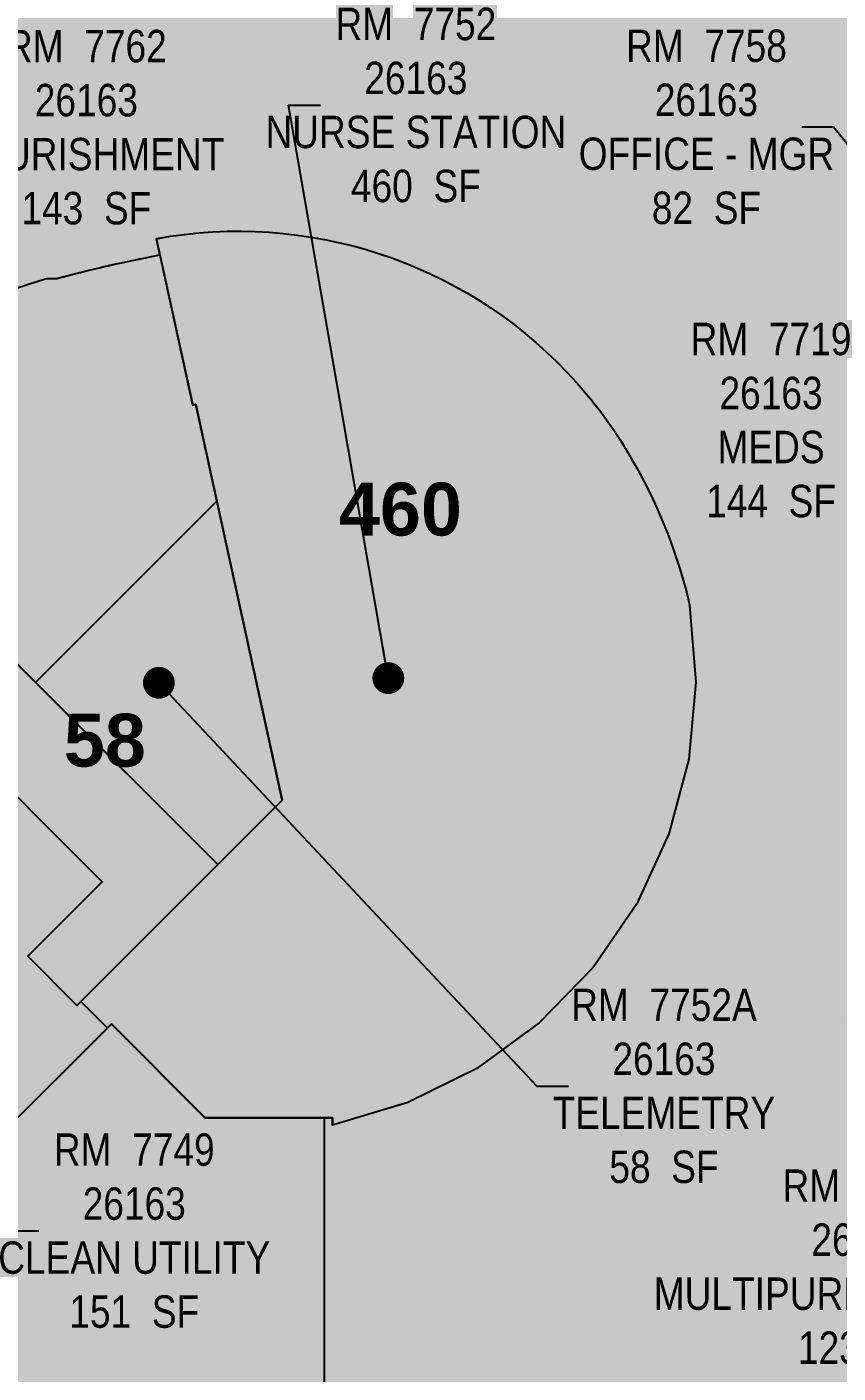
# Model space of a CAD drawing. Header units: inches. Extents: x -298 to 3431, y 1871 to 4448.
# Drawn here: x 738 to 1088, y 3367 to 3949 of the extents above; entities that cross this region are included whole.
import ezdxf

# ---------------------------------------------------------------- set-up
doc = ezdxf.new("R2010")
doc.units = ezdxf.units.IN
doc.header["$LTSCALE"] = 96
doc.header["$MEASUREMENT"] = 0
doc.layers.get('Defpoints').update_dxf_attribs({"color": 31})
for name, color, linetype in [('0-LABEL', 3, 'Continuous'), ('1-NRT', 200, 'Continuous'), ('1-NRT-PTN', 253, 'Continuous'), ('3-FCM', 190, 'Continuous'), ('3-FCM-PTN', 9, 'Continuous'), ('4-OCC', 6, 'Continuous'), ('4-OCC-PTN', 95, 'Continuous')]:
    doc.layers.add(name, color=color, linetype=linetype)
doc.styles.add('AE-101i$0$Arial_B', font='arialbd.ttf', dxfattribs={"height": 9.132805816937543})
doc.styles.add('ArialN', font='ARIALN.TTF')
doc.dimstyles.new('AB-220', dxfattribs={"dimscale": 220, "dimtxt": 0.0703125, "dimasz": 0.0625, "dimexe": 0.0625, "dimexo": 0.125, "dimgap": 0.1875, "dimtad": 0, "dimdec": 4, "dimrnd": 0.0625, "dimzin": 0, "dimdsep": 46, "dimlunit": 4, "dimtxsty": 'ArialN', "dimblk": 'ARCHTICK', "dimcen": 0.0625, "dimclrd": 256, "dimclre": 256, "dimclrt": 256, "dimadec": 0, "dimazin": 0, "dimtfac": 1, "dimtdec": 4, "dimtofl": 0, "dimtmove": 2, "dimatfit": 3, "dimldrblk": 'DOT', "dimfxl": 0, "dimfrac": 2, "dimtolj": 1, "dimtzin": 0, "dimlwd": -1, "dimlwe": -1, "dimarcsym": 0})

# ---------------------------------------------------------------- blocks, each defined once
blk = doc.blocks.new('_ArchTick')
at = {"color": 0, "linetype": 'ByBlock', "const_width": 0.15}
blk.add_lwpolyline([(-0.5, -0.5), (0.5, 0.5)], dxfattribs=at)
blk = doc.blocks.new('_Dot')
at = {"lineweight": -2}
blk.add_line((-0.5, 0), (-1, 0), dxfattribs=at)
at = {"const_width": 0.5}
blk.add_lwpolyline([(-0.25, 0, 1), (0.25, 0, 1)], format="xyb", close=True, dxfattribs=at)

msp = doc.modelspace()

# ---------------------------------------------------------------- hatches: boundary and pattern name
at = {"layer": '1-NRT-PTN'}
h = msp.add_hatch(color=256, dxfattribs=at)
h.dxf.hatch_style = 1
edge = h.paths.add_edge_path()
edge.add_arc((880.0134804202039, 3323.893904067056), 537.8419005875546, 123.8599673891755, 128.9994084858776, ccw=False)
edge.add_arc((763.7932866690078, 3508.435657182416), 319.9065230607433, 120.0339222734483, 124.99030775525381, ccw=False)
edge.add_line((603.6760259165835, 3785.388083252227), (609.3170702179623, 3788.760115657898))
edge.add_line((609.3170702179623, 3788.760115657898), (615.2640144142724, 3792.217276205551))
edge.add_line((615.2640144142724, 3792.217276205551), (820.2675269922347, 3587.21299211087))
edge.add_line((820.2675269922347, 3587.21299211087), (759.3679554625519, 3526.313420581186))
edge.add_line((759.3679554625519, 3526.313420581186), (738.1272425610387, 3547.554133482699))
edge.add_line((738.1272425610387, 3547.554133482699), (770.3763827785515, 3579.803273700203))
edge.add_line((770.3763827785515, 3579.803273700203), (641.5061719073033, 3708.673484571452))
edge.add_line((641.5061719073033, 3708.673484571452), (646.1023659850161, 3713.269678649164))
edge.add_line((646.1023659850161, 3713.269678649164), (613.6638920040014, 3745.708251842009))
edge.add_line((613.6638920040014, 3745.708251842009), (575.6888099732082, 3707.733169811216))
edge.add_line((575.6888099732082, 3707.733169811216), (541.5429204254087, 3741.879059359015))
at = {"layer": '3-FCM-PTN'}
h = msp.add_hatch(color=256, dxfattribs=at)
h.dxf.hatch_style = 1
edge = h.paths.add_edge_path()
edge.add_arc((865.3536852230778, 3662.147323574761), 265.3262662412285, 346.8174862017576, 355.9138104168791)
edge.add_line((1130.005488779658, 3643.240964016118), (1130.005488780736, 3643.240964016118))
edge.add_line((1130.005488780736, 3643.240964016118), (1129.077742397038, 3643.314818112647))
edge.add_line((1129.077742397038, 3643.314818112647), (1129.077742397038, 3690.840999466423))
edge.add_line((1129.077742397038, 3690.840999466423), (1130.005373545953, 3690.914848902439))
edge.add_arc((844.2933388745544, 3669.428343523683), 286.5188242846567, 4.300739724200572, 15.15373334039575)
edge.add_arc((830.5777423972343, 3667.077182698706), 300.3749999995364, 14.90271153620701, 16.16455719438679)
edge.add_line((1119.077742396793, 3750.700687916891), (1119.077742396799, 3839.952182698571))
edge.add_line((1119.077742396799, 3839.952182698571), (1143.202742396799, 3839.952182698571))
edge.add_line((1143.202742396799, 3839.952182698571), (1143.202742396799, 3859.827182698573))
edge.add_line((1143.202742396799, 3859.827182698573), (1223.077742396797, 3859.827182698573))
edge.add_line((1223.077742396797, 3859.827182698573), (1223.077742396797, 3867.077182698573))
edge.add_line((1223.077742396797, 3867.077182698573), (1332.077742396668, 3867.077182698573))
edge.add_line((1332.077742396668, 3867.077182698573), (1332.077742396668, 3862.201461903258))
edge.add_line((1332.077742396668, 3862.201461903258), (1421.327742396797, 3862.201461903258))
edge.add_line((1421.327742396797, 3862.201461903258), (1421.327742396799, 3860.952182698571))
edge.add_line((1421.327742396799, 3860.952182698571), (1499.827742396799, 3860.952182698571))
edge.add_line((1499.827742396799, 3860.952182698571), (1499.827742396799, 3827.952182698569))
edge.add_line((1499.827742396799, 3827.952182698569), (1573.70274239678, 3827.952182698569))
edge.add_line((1573.70274239678, 3827.952182698569), (1573.702742397858, 3816.139682698551))
edge.add_line((1573.702742397858, 3816.139682698551), (1681.202742397833, 3816.139682698569))
edge.add_line((1681.202742397833, 3816.139682698569), (1681.20274239678, 3867.077182698571))
edge.add_line((1681.20274239678, 3867.077182698571), (1997.577738610186, 3867.077182698571))
edge.add_line((1997.577738610186, 3867.077182698571), (1997.577738610185, 3467.077182698566))
edge.add_line((1997.577738610185, 3467.077182698566), (1817.827742397897, 3467.077182698566))
edge.add_line((1817.827742397897, 3467.077182698566), (1817.827742396796, 3359.576461903254))
edge.add_line((1817.827742396796, 3359.576461903254), (1864.765242397872, 3359.576461903223))
edge.add_line((1864.765242397872, 3359.576461903223), (1864.765242397872, 3364.014682698586))
edge.add_line((1864.765242397872, 3364.014682698586), (1950.577557745194, 3364.014889428161))
edge.add_line((1950.577557745194, 3364.014889428161), (1950.578634601606, 3367.077182698566))
edge.add_line((1950.578634601606, 3367.077182698566), (1997.577738613306, 3367.076461903265))
edge.add_line((1997.577738613306, 3367.076461903265), (1997.577738613306, 3362.201451851848))
edge.add_line((1997.577738613306, 3362.201451851848), (2129.702738613287, 3362.201447081029))
edge.add_line((2129.702738613287, 3362.201447081029), (2129.702742396671, 3466.827182698567))
edge.add_line((2129.702742396671, 3466.827182698567), (2105.327742396796, 3466.827182698567))
edge.add_line((2105.327742396796, 3466.827182698567), (2105.327742396796, 3502.202182698564))
edge.add_line((2105.327742396796, 3502.202182698564), (2129.702742396671, 3502.202182698564))
edge.add_line((2129.702742396671, 3502.202182698564), (2129.702742396672, 3737.827182698567))
edge.add_line((2129.702742396672, 3737.827182698567), (2102.827742396797, 3737.827182698567))
edge.add_line((2102.827742396797, 3737.827182698567), (2102.827742396797, 3792.577182698567))
edge.add_line((2102.827742396797, 3792.577182698567), (2106.640076128768, 3792.577167143498))
edge.add_line((2106.640076128768, 3792.577167143498), (2106.640110435036, 3876.639666332458))
edge.add_line((2106.640110435036, 3876.639666332458), (2282.452742397752, 3876.639682698564))
edge.add_line((2282.452742397752, 3876.639682698564), (2282.452742397752, 3965.076461903251))
edge.add_line((2282.452742397752, 3965.076461903251), (2254.577737901811, 3965.076461903251))
edge.add_line((2254.577737901811, 3965.076461903251), (2254.577737901811, 3972.326461903252))
edge.add_line((2254.577737901811, 3972.326461903252), (2107.702742396797, 3972.326461903253))
edge.add_line((2107.702742396797, 3972.326461903253), (2107.702742396797, 4006.951822301037))
edge.add_line((2107.702742396797, 4006.951822301037), (2035.20274239787, 4006.951822301036))
edge.add_line((2035.20274239787, 4006.951822301036), (2035.20274239787, 3972.326461903254))
edge.add_line((2035.20274239787, 3972.326461903254), (1626.202742397873, 3972.326461903256))
edge.add_line((1626.202742397873, 3972.326461903256), (1589.45274239787, 3972.326461903256))
edge.add_line((1589.45274239787, 3972.326461903256), (1589.45274239787, 3972.57646190326))
edge.add_line((1589.45274239787, 3972.57646190326), (1549.952742396792, 3972.576461903256))
edge.add_line((1549.952742396792, 3972.576461903256), (1549.95274239787, 3998.076461903343))
edge.add_line((1549.95274239787, 3998.076461903343), (1508.452742397868, 3998.076461903343))
edge.add_line((1508.452742397868, 3998.076461903343), (1508.452742397868, 3972.576461903259))
edge.add_line((1508.452742397868, 3972.576461903259), (1299.327742396826, 3972.576461903331))
edge.add_line((1299.327742396826, 3972.576461903331), (1223.952742396797, 3972.576461903325))
edge.add_line((1223.952742396797, 3972.576461903325), (1223.952742396797, 4008.57646190326))
edge.add_line((1223.952742396797, 4008.57646190326), (1177.327742396787, 4008.576461903263))
edge.add_line((1177.327742396787, 4008.576461903263), (1177.327742396784, 3972.576461903331))
edge.add_line((1177.327742396784, 3972.576461903331), (1137.827742397864, 3972.576461903338))
edge.add_line((1137.827742397864, 3972.576461903338), (1137.827742397864, 3972.326461903333))
edge.add_line((1137.827742397864, 3972.326461903333), (937.4527811033154, 3972.326461903323))
edge.add_line((937.4527811033154, 3972.326461903323), (937.4527811033154, 3972.576461903289))
edge.add_line((937.4527811033154, 3972.576461903289), (828.4527425315478, 3972.57646190326))
edge.add_line((828.4527425315478, 3972.57646190326), (795.9814318424906, 3966.769276208952))
edge.add_line((795.9814318424906, 3966.769276208952), (794.2319621052311, 3966.502552181726))
edge.add_line((794.2319621052311, 3966.502552181726), (794.3966611849082, 3965.431721937348))
edge.add_line((794.3966611849082, 3965.431721937348), (790.3814271316587, 3964.627368896608))
edge.add_line((790.3814271316587, 3964.627368896608), (739.8846839437047, 3954.511592732128))
edge.add_line((739.8846839437047, 3954.511592732128), (736.952768900328, 3953.924255917123))
edge.add_line((736.952768900328, 3953.924255917123), (733.9894147474415, 3953.182615351745))
edge.add_line((733.9894147474415, 3953.182615351745), (731.0178840857216, 3952.441729546472))
edge.add_line((731.0178840857216, 3952.441729546472), (727.6822655460473, 3951.44303560138))
edge.add_line((727.6822655460473, 3951.44303560138), (678.8251034984678, 3936.815058411879))
edge.add_line((678.8251034984678, 3936.815058411879), (674.8247691269671, 3935.617346602918))
edge.add_line((674.8247691269671, 3935.617346602918), (674.3995775628064, 3936.835169096861))
edge.add_line((674.3995775628064, 3936.835169096861), (670.8435541134122, 3935.956637172099))
edge.add_line((670.8435541134122, 3935.956637172099), (663.7889525342121, 3932.599800216203))
edge.add_arc((-3126.867940239809, 11874.56018585454), 8800.216727205296, 295.3787176399817, 295.51490339181237, ccw=False)
edge.add_line((644.9010981123033, 3923.612269592466), (639.0104571535021, 3920.809286480064))
edge.add_arc((898.7554703622254, 3296.623776036573), 676.0732381439162, 112.5938708549627, 115.9887272509306)
edge.add_line((602.504028560948, 3904.332675564188), (651.6252585370803, 3803.275318499233))
edge.add_arc((811.8821955604824, 3474.722322569864), 365.5534940310195, 115.62002271110401, 116.00154029711919, ccw=False)
edge.add_arc((896.5777302839905, 3301.07719481137), 558.7499878872, 110.3622910683622, 115.7516968595742, ccw=False)
edge.add_line((702.1578199124306, 3824.911565023043), (701.7252504511598, 3826.077056517324))
edge.add_line((701.7252504511598, 3826.077056517324), (705.4112213498747, 3827.272566252106))
edge.add_line((705.4112213498747, 3827.272566252106), (742.5087349218902, 3839.304793260193))
edge.add_line((742.5087349218902, 3839.304793260193), (746.2356617453406, 3840.513586660732))
edge.add_line((746.2356617453406, 3840.513586660732), (750.681164939962, 3840.443249716986))
edge.add_arc((909.0838420779276, 3250.78164635739), 610.5671253851481, 100.74210991160999, 105.0365586379393, ccw=False)
edge.add_line((795.2810030963501, 3850.649238781599), (793.7440008806648, 3857.656275131747))
edge.add_arc((829.187418932767, 3664.742661453255), 196.1425456796935, 43.59731458090289, 100.41067210625658, ccw=False)
edge.add_arc((829.2893943353737, 3664.869406506685), 195.9812942785611, 28.969376622545894, 43.59103818558799, ccw=False)
edge.add_arc((802.6244450938152, 3647.850320776914), 227.5615178065926, 13.066042792669919, 29.46657037591791, ccw=False)
edge.add_line((1024.294423542481, 3699.296069299102), (1026.946945883409, 3665.978012022228))
edge.add_line((1026.946945883409, 3665.978012022228), (1023.927394967706, 3632.755409655045))
edge.add_line((1023.927394967706, 3632.755409655045), (1015.327985719276, 3600.523295911789))
edge.add_line((1015.327985719276, 3600.523295911789), (1001.396887631639, 3570.211854147118))
edge.add_line((1001.396887631639, 3570.211854147118), (982.5361368745826, 3542.695839234701))
edge.add_line((982.5361368745826, 3542.695839234701), (959.2900339724329, 3518.769333103573))
edge.add_line((959.2900339724329, 3518.769333103573), (932.3294358895419, 3499.122828406988))
edge.add_line((932.3294358895419, 3499.122828406988), (902.4323958360756, 3484.323301663815))
edge.add_line((902.4323958360756, 3484.323301663815), (869.9527423967911, 3474.646207615977))
edge.add_line((869.9527423967911, 3474.646207615977), (869.9527423967911, 3477.827182698568))
edge.add_line((869.9527423967911, 3477.827182698568), (866.3277423967947, 3477.827182698568))
edge.add_line((866.3277423967947, 3477.827182698568), (866.3277423967911, 3359.826461903283))
edge.add_line((866.3277423967911, 3359.826461903283), (880.0777423978716, 3359.826461903282))
edge.add_line((880.0777423978716, 3359.826461903282), (880.0777423978716, 3353.201461903283))
edge.add_line((880.0777423978716, 3353.201461903283), (920.4527423978734, 3353.201461903283))
edge.add_line((920.4527423978734, 3353.201461903283), (920.4527423978734, 3359.826461903283))
edge.add_line((920.4527423978734, 3359.826461903283), (1156.202742397894, 3359.826461903256))
edge.add_line((1156.202742397894, 3359.826461903256), (1156.202742397894, 3359.576461903252))
edge.add_line((1156.202742397894, 3359.576461903252), (1191.202742396816, 3359.576461903258))
edge.add_line((1191.202742396816, 3359.576461903258), (1191.202742396809, 3323.576461903354))
edge.add_line((1191.202742396809, 3323.576461903354), (1237.827742396825, 3323.576461903345))
edge.add_line((1237.827742396825, 3323.576461903345), (1237.827742396822, 3359.576461903254))
edge.add_line((1237.827742396822, 3359.576461903254), (1277.3277423979, 3359.576460189151))
edge.add_line((1277.3277423979, 3359.576460189151), (1277.3277423979, 3359.826461903251))
edge.add_line((1277.3277423979, 3359.826461903251), (1477.390242397896, 3359.826461903251))
edge.add_line((1477.390242397896, 3359.826461903251), (1477.390242397896, 3359.576449793331))
edge.add_line((1477.390242397896, 3359.576449793331), (1516.890242397895, 3359.576449793331))
edge.add_line((1516.890242397895, 3359.576449793331), (1516.890242397894, 3323.576449793425))
edge.add_line((1516.890242397894, 3323.576449793425), (1563.515242397769, 3323.576358178195))
edge.add_line((1563.515242397769, 3323.576358178195), (1563.515313135853, 3359.576449793329))
edge.add_line((1563.515313135853, 3359.576449793329), (1603.0152423979, 3359.576449793324))
edge.add_line((1603.0152423979, 3359.576449793324), (1603.0152423979, 3359.826449793325))
edge.add_line((1603.0152423979, 3359.826449793325), (1817.812117397154, 3359.576461903254))
edge.add_line((1817.812117397154, 3359.576461903254), (1817.812117397154, 3467.077182698566))
edge.add_line((1817.812117397154, 3467.077182698566), (1681.202742396781, 3467.077182698566))
edge.add_line((1681.202742396781, 3467.077182698566), (1681.202742398399, 3518.014682698566))
edge.add_line((1681.202742398399, 3518.014682698566), (1578.57774239879, 3518.014682698584))
edge.add_line((1578.57774239879, 3518.014682698584), (1578.577742396779, 3496.081454080211))
edge.add_line((1578.577742396779, 3496.081454080211), (1530.077742396799, 3496.081454080211))
edge.add_line((1530.077742396799, 3496.081454080211), (1530.077742396799, 3467.077182698569))
edge.add_line((1530.077742396799, 3467.077182698569), (1499.077742396798, 3467.077182698569))
edge.add_line((1499.077742396798, 3467.077182698569), (1499.077742396798, 3496.081454080211))
edge.add_line((1499.077742396798, 3496.081454080211), (1403.327742396798, 3496.081454080211))
edge.add_line((1403.327742396798, 3496.081454080211), (1403.327742396798, 3472.202182698567))
edge.add_line((1403.327742396798, 3472.202182698567), (1339.327742396799, 3472.202182698567))
edge.add_line((1339.327742396799, 3472.202182698567), (1335.577743108286, 3472.202172137371))
edge.add_line((1335.577743108286, 3472.202172137371), (1257.015243108286, 3472.202172137371))
edge.add_line((1257.015243108286, 3472.202172137371), (1257.015243108286, 3474.327172137372))
edge.add_line((1257.015243108286, 3474.327172137372), (1143.077742397877, 3474.327182698569))
edge.add_line((1143.077742397877, 3474.327182698569), (1143.077742397877, 3498.277146723713))
edge.add_line((1143.077742397877, 3498.277146723713), (1092.092893956144, 3521.211772446716))
edge.add_arc((866.8313804205056, 3656.124169393626), 262.5720935863654, 329.0819947605832, 348.0237166742695)
h = msp.add_hatch(color=256, dxfattribs=at)
h.dxf.hatch_style = 1
edge = h.paths.add_edge_path()
edge.add_arc((897.1374943955536, 3300.608405311441), 566.7484117429998, 128.8584306112205, 140.3777033257959)
edge.add_line((460.5909549766311, 3662.037348721589), (458.5942031989289, 3659.656036560857))
edge.add_line((458.5942031989289, 3659.656036560857), (456.6668255658187, 3657.288376438873))
edge.add_line((456.6668255658187, 3657.288376438873), (449.1340281912744, 3647.776999467017))
edge.add_line((449.1340281912744, 3647.776999467017), (440.4555343027159, 3636.274873511796))
edge.add_line((440.4555343027159, 3636.274873511796), (431.6519696985865, 3623.950511967794))
edge.add_line((431.6519696985865, 3623.950511967794), (423.1491085131047, 3611.345854621316))
edge.add_line((423.1491085131047, 3611.345854621316), (415.4354749875683, 3599.264755028888))
edge.add_line((415.4354749875683, 3599.264755028888), (407.9911369969604, 3586.875845546114))
edge.add_line((407.9911369969604, 3586.875845546114), (403.8361614064415, 3579.649302056707))
edge.add_line((403.8361614064415, 3579.649302056707), (396.5649996588372, 3566.366628299596))
edge.add_line((396.5649996588372, 3566.366628299596), (401.8687560020421, 3563.553282597722))
edge.add_line((401.8687560020421, 3563.553282597722), (381.7055320365821, 3521.375007392126))
edge.add_line((381.7055320365821, 3521.375007392126), (382.8485291443708, 3520.886116537856))
edge.add_line((382.8485291443708, 3520.886116537856), (377.0353848045993, 3506.764684290795))
edge.add_line((377.0353848045993, 3506.764684290795), (371.6103273903877, 3492.489664224882))
edge.add_line((371.6103273903877, 3492.489664224882), (366.5774087730742, 3478.07171831178))
edge.add_line((366.5774087730742, 3478.07171831178), (361.9403885122065, 3463.521616813027))
edge.add_line((361.9403885122065, 3463.521616813027), (357.7027178404419, 3448.850181453065))
edge.add_line((357.7027178404419, 3448.850181453065), (357.7027431082793, 3448.850275088051))
edge.add_line((357.7027431082793, 3448.850275088051), (357.7027431082793, 3402.775195523116))
edge.add_line((357.7027431082793, 3402.775195523116), (376.7830921122627, 3402.775195523116))
edge.add_line((376.7830921122627, 3402.775195523116), (376.7830921122627, 3324.400020729347))
edge.add_line((376.7830921122627, 3324.400020729347), (335.9429716556474, 3324.400020729347))
edge.add_line((335.9429716556474, 3324.400020729347), (335.5820395460178, 3313.195381214986))
edge.add_line((335.5820395460178, 3313.195381214986), (335.4543147159116, 3301.296617599321))
edge.add_line((335.4543147159116, 3301.296617599321), (335.4527309954806, 3138.775020729345))
edge.add_line((335.4527309954806, 3138.775020729345), (394.6824949544002, 3138.775020729345))
edge.add_line((394.6824949544002, 3138.775020729345), (523.7164622680193, 3267.808988042964))
edge.add_line((523.7164622680193, 3267.808988042964), (774.2780774606963, 3518.370603235629))
edge.add_line((774.2780774606963, 3518.370603235629), (814.7484851732229, 3477.900195523104))
edge.add_line((814.7484851732229, 3477.900195523104), (866.3277431082824, 3477.900195523102))
edge.add_line((866.3277431082824, 3477.900195523102), (866.3306929220735, 3359.899439917363))
edge.add_line((866.3306929220735, 3359.899439917363), (846.2027431093597, 3359.899474727818))
edge.add_line((846.2027431093597, 3359.899474727818), (846.2027431093597, 3359.649474727792))
edge.add_line((846.2027431093597, 3359.649474727792), (781.7027431082806, 3359.649474727794))
edge.add_line((781.7027431082806, 3359.649474727794), (781.7027431082811, 3350.975177790198))
edge.add_line((781.7027431082811, 3350.975177790198), (776.5777431082811, 3350.975177790198))
edge.add_line((776.5777431082811, 3350.975177790198), (745.8869705330189, 3320.284405214936))
edge.add_line((745.8869705330189, 3320.284405214936), (738.9095592646809, 3327.261816483273))
edge.add_line((738.9095592646809, 3327.261816483273), (642.036502704741, 3230.03520653275))
edge.add_line((642.036502704741, 3230.03520653275), (667.492346827391, 3204.579362410093))
edge.add_line((667.492346827391, 3204.579362410093), (634.5234931545838, 3171.610508737243))
edge.add_line((634.5234931545838, 3171.610508737243), (609.0676490319124, 3197.066352859923))
edge.add_line((609.0676490319124, 3197.066352859923), (338.0777309965961, 2926.429988214124))
edge.add_line((338.0777309965961, 2926.429988214124), (338.0777309955129, 2409.150195523105))
edge.add_line((338.0777309955129, 2409.150195523105), (330.5777309955115, 2409.150195523105))
edge.add_line((330.5777309955115, 2409.150195523105), (330.5777309965742, 2291.702172647114))
edge.add_line((330.5777309965742, 2291.702172647114), (253.8277386082509, 2291.702172647114))
edge.add_line((253.8277386082509, 2291.702172647114), (253.8277386082509, 2289.764672647096))
edge.add_line((253.8277386082509, 2289.764672647096), (225.7027309954901, 2289.764672647096))
edge.add_line((225.7027309954901, 2289.764672647096), (225.7027309954806, 2542.712695523107))
edge.add_line((225.7027309954806, 2542.712695523107), (223.0777309965579, 2542.712695523107))
edge.add_line((223.0777309965579, 2542.712695523107), (223.0777309955297, 2682.400195523102))
edge.add_line((223.0777309955297, 2682.400195523102), (187.0777309955934, 2682.400195523107))
edge.add_line((187.0777309955934, 2682.400195523107), (187.0777309955952, 2729.025195523111))
edge.add_line((187.0777309955952, 2729.025195523111), (223.0777309955411, 2729.025195523109))
edge.add_line((223.0777309955411, 2729.025195523109), (223.0777309955383, 3008.400195523103))
edge.add_line((223.0777309955383, 3008.400195523103), (187.0777309956261, 3008.400195523107))
edge.add_line((187.0777309956261, 3008.400195523107), (187.0777309956288, 3055.025195523116))
edge.add_line((187.0777309956288, 3055.025195523116), (223.0777309955388, 3055.025195523111))
edge.add_line((223.0777309955388, 3055.025195523111), (223.0776510992696, 3287.400016477392))
edge.add_line((223.0776510992696, 3287.400016477392), (224.5444726379142, 3287.400016477392))
edge.add_line((224.5444726379142, 3287.400016477392), (224.6862564720577, 3291.38730433427))
edge.add_line((224.6862564720577, 3291.38730433427), (225.8719168153984, 3342.373520212193))
edge.add_line((225.8719168153984, 3342.373520212193), (225.9324433242523, 3344.976304107347))
edge.add_line((225.9324433242523, 3344.976304107347), (226.3573733114681, 3351.086546733788))
edge.add_line((226.3573733114681, 3351.086546733788), (226.7619686125918, 3354.54521214289))
edge.add_line((226.7619686125918, 3354.54521214289), (232.6875516285086, 3405.199801924286))
edge.add_line((232.6875516285086, 3405.199801924286), (233.1617979479997, 3409.253876047396))
edge.add_line((233.1617979479997, 3409.253876047396), (232.0879008222869, 3409.428867271241))
edge.add_line((232.0879008222869, 3409.428867271241), (232.704027537186, 3413.181362754371))
edge.add_line((232.704027537186, 3413.181362754371), (241.5293107680518, 3447.190644590612))
edge.add_line((241.5293107680518, 3447.190644590612), (251.4456175788291, 3486.138814645377))
edge.add_line((251.4456175788291, 3486.138814645377), (263.6755312648534, 3524.423568593849))
edge.add_line((263.6755312648534, 3524.423568593849), (274.2464049615896, 3557.95308889117))
edge.add_line((274.2464049615896, 3557.95308889117), (275.6678642607653, 3561.427064894981))
edge.add_line((275.6678642607653, 3561.427064894981), (276.6697772911116, 3561.007076200311))
edge.add_line((276.6697772911116, 3561.007076200311), (278.4274801023898, 3564.720131959179))
edge.add_line((278.4274801023898, 3564.720131959179), (303.0619877165818, 3616.759247887565))
edge.add_line((303.0619877165818, 3616.759247887565), (332.4046559569356, 3666.232704795353))
edge.add_line((332.4046559569356, 3666.232704795353), (334.4840378687172, 3669.738664463532))
edge.add_line((334.4840378687172, 3669.738664463532), (333.5742930825409, 3670.34514794299))
edge.add_line((333.5742930825409, 3670.34514794299), (335.7029676972661, 3673.531614218825))
edge.add_line((335.7029676972661, 3673.531614218825), (357.5820184047884, 3701.032791565698))
edge.add_line((357.5820184047884, 3701.032791565698), (382.4784529406516, 3732.55742808887))
edge.add_line((382.4784529406516, 3732.55742808887), (382.4784529353342, 3732.557428093325))
edge.add_line((382.4784529353342, 3732.557428093325), (384.7153653301316, 3735.223183493097))
edge.add_line((384.7153653301316, 3735.223183493097), (409.2028223385214, 3762.548147333373))
edge.add_line((409.2028223385214, 3762.548147333373), (432.4921383055189, 3788.880953448547))
edge.add_line((432.4921383055189, 3788.880953448547), (435.2745331472452, 3791.542967618011))
edge.add_line((435.2745331472452, 3791.542967618011), (436.0284109170589, 3790.741949340554))
edge.add_line((436.0284109170589, 3790.741949340554), (439.072923388977, 3793.357672738346))
edge.add_line((439.072923388977, 3793.357672738346), (477.7564275137875, 3826.592992935777))
edge.add_line((477.7564275137875, 3826.592992935777), (482.7229234497881, 3830.860007686031))
edge.add_line((482.7229234497881, 3830.860007686031), (488.0652120307259, 3834.646459275837))
edge.add_line((488.0652120307259, 3834.646459275837), (533.0819153435878, 3866.552928805579))
edge.add_line((533.0819153435878, 3866.552928805579), (566.8057926128631, 3885.665177445483))
edge.add_arc((866.1655073188931, 3356.614429460511), 607.8741092794907, 115.73277168483341, 119.50305201208499, ccw=False)
edge.add_arc((1453.180601318274, 2159.637798416744), 1941.033447878867, 115.99289039310139, 116.0014915565562, ccw=False)
edge.add_line((602.5040285598689, 3904.332675564188), (651.6252585358834, 3803.275318499176))
edge.add_line((651.6252585358834, 3803.275318499176), (649.4490982896787, 3802.277923753171))
edge.add_line((649.4490982896787, 3802.277923753171), (639.7265822152867, 3797.364915533848))
edge.add_line((639.7265822152867, 3797.364915533848), (630.1018390194918, 3792.263379888032))
edge.add_line((630.1018390194918, 3792.263379888032), (620.578755142084, 3786.975392282338))
edge.add_line((620.578755142084, 3786.975392282338), (615.2640151268392, 3792.290289030085))
edge.add_line((615.2640151268392, 3792.290289030085), (609.3170709305286, 3788.833128482433))
edge.add_line((609.3170709305286, 3788.833128482433), (603.6760266291503, 3785.461096076761))
edge.add_line((603.6760266291503, 3785.461096076761), (591.3215272193802, 3777.804270053938))
edge.add_line((591.3215272193802, 3777.804270053938), (579.1471795077359, 3769.81474245444))
edge.add_line((579.1471795077359, 3769.81474245444), (567.1841581152066, 3761.512133584214))
edge.add_line((567.1841581152066, 3761.512133584214), (544.0070262876907, 3743.935454201321))
edge.add_line((544.0070262876852, 3743.935454201317), (541.5429211379756, 3741.952072183549))
edge.add_line((541.5429211379756, 3741.952072183549), (541.5604703153663, 3741.934523006158))
edge.add_line((541.5604703153663, 3741.934523006158), (541.5605273773945, 3741.934568981102))
at = {"layer": '4-OCC-PTN'}
h = msp.add_hatch(color=36, dxfattribs=at)
h.dxf.hatch_style = 1
edge = h.paths.add_edge_path()
edge.add_line((839.3768541224326, 3655.163152235513), (810.7520002749043, 3785.933640731437))
edge.add_line((810.7520002749043, 3785.933640731437), (809.5350063606302, 3785.66669158928))
edge.add_line((809.5350063606302, 3785.66669158928), (793.743165563757, 3857.66008325142))
edge.add_arc((829.1633507437914, 3664.681828539575), 196.2019273855839, 43.60533310022288, 100.40058814955688, ccw=False)
edge.add_arc((829.2893943353755, 3664.869406506685), 195.9812942785611, 28.969376622545894, 43.59103818558799, ccw=False)
edge.add_arc((802.624445093817, 3647.850320776914), 227.5615178065926, 13.066042792669919, 29.46657037591791, ccw=False)
edge.add_line((1024.294423542483, 3699.296069299102), (1026.946945883411, 3665.978012022228))
edge.add_line((1026.946945883411, 3665.978012022228), (1023.927394967708, 3632.755409655045))
edge.add_line((1023.927394967708, 3632.755409655045), (1015.327985719277, 3600.523295911789))
edge.add_line((1015.327985719277, 3600.523295911789), (1001.396887631641, 3570.211854147118))
edge.add_line((1001.396887631641, 3570.211854147118), (982.5361368745844, 3542.695839234701))
edge.add_line((982.5361368745844, 3542.695839234701), (959.2900339724347, 3518.769333103573))
edge.add_line((959.2900339724347, 3518.769333103573), (932.3294358895432, 3499.122828406988))
edge.add_line((932.3294358895432, 3499.122828406988), (902.4323958360774, 3484.323301663815))
edge.add_line((902.4323958360774, 3484.323301663815), (869.9527423967929, 3474.646207615977))
edge.add_line((869.9527423967929, 3474.646207615977), (869.9527423967929, 3477.827182698568))
edge.add_line((869.9527423967929, 3477.827182698568), (814.7484844617366, 3477.82718269857))
edge.add_line((814.7484844599712, 3477.827182699089), (774.2780767481299, 3518.297590411095))
edge.add_line((774.2780767481299, 3518.297590411095), (772.5545039692565, 3516.574017632225))
edge.add_line((772.5545039692565, 3516.574017632225), (761.0915282416968, 3528.036993360331))
edge.add_line((761.0915282416968, 3528.036993360331), (848.1062369482897, 3615.051702066926))
edge.add_line((848.1062369482897, 3615.051702066926), (839.3768541224326, 3655.163152235513))
h = msp.add_hatch(color=36, dxfattribs=at)
h.dxf.hatch_style = 1
edge = h.paths.add_edge_path()
edge.add_line((791.7336086079395, 3849.902539628756), (795.2810030952714, 3850.649238781599))
edge.add_line((795.2810030952714, 3850.649238781599), (809.5350063606302, 3785.66669158928))
edge.add_line((809.5350063606302, 3785.66669158928), (810.7520002749043, 3785.933640731437))
edge.add_line((810.7520002749043, 3785.933640731437), (819.8683228640316, 3744.22980694299))
edge.add_line((819.8683228640316, 3744.22980694299), (741.5595175120816, 3665.921001591023))
edge.add_line((741.5595175120816, 3665.921001591023), (620.9442433397912, 3786.536275763314))
edge.add_line((620.9442439819313, 3786.536275120094), (620.5787544295172, 3786.902379457804))
edge.add_line((620.5787544295172, 3786.902379457804), (630.101838306925, 3792.190367063498))
edge.add_line((630.101838306925, 3792.190367063498), (639.7265815027204, 3797.291902709314))
edge.add_line((639.7265815027204, 3797.291902709314), (649.4490975771123, 3802.204910928637))
edge.add_line((649.4490975771123, 3802.204910928637), (651.6252585360016, 3803.275318499233))
edge.add_arc((811.8821955594035, 3474.722322569933), 365.5534940309581, 115.6200227111087, 116.00154029712391, ccw=False)
edge.add_arc((896.5777302829116, 3301.077194811365), 558.7499878872045, 110.362291068362, 115.751696859574, ccw=False)
edge.add_line((702.1578199113519, 3824.911565023043), (701.7252504500811, 3826.077056517324))
edge.add_line((701.7252504500811, 3826.077056517324), (705.4112213487961, 3827.272566252106))
edge.add_line((705.4112213487961, 3827.272566252106), (742.5087349208115, 3839.304793260193))
edge.add_line((742.5087349208115, 3839.304793260193), (746.2356617453424, 3840.513586660732))
edge.add_line((746.2356617453424, 3840.513586660732), (750.6811649388837, 3840.443249716986))
edge.add_arc((896.5777302839366, 3301.077194811547), 558.7499878870157, 100.81511782610102, 105.13607985212639, ccw=False)
h = msp.add_hatch(color=36, dxfattribs=at)
h.dxf.hatch_style = 1
h.paths.add_polyline_path([(848.1062369482897, 3615.051702066926), (820.2675269922347, 3587.21299211087), (741.5595175120816, 3665.921001591023), (819.8784874572093, 3744.239971536168)])
h = msp.add_hatch(color=36, dxfattribs=at)
h.dxf.hatch_style = 1
h.paths.add_polyline_path([(728.0067773065657, 3472.026290969561), (772.5545039694093, 3516.574017632072), (761.0915282416968, 3528.036993360331), (759.3679554625519, 3526.313420581186), (738.1272425610387, 3547.554133482699), (770.3763827785515, 3579.803273700203), (644.9533174655885, 3705.226339013167), (569.8800233642751, 3630.153044911855)])

# ---------------------------------------------------------------- linework, layer by layer
at = {"layer": '1-NRT'}
msp.add_lwpolyline([(541.5429204254087, 3741.879059359015, -0.02242880202263916), (580.3467749765232, 3770.518775380962, -0.02162968356756073), (603.6760259165835, 3785.388083252227), (609.3170702179623, 3788.760115657898), (615.2640144142724, 3792.217276205551), (820.2675269922347, 3587.21299211087), (759.3679554625519, 3526.313420581186), (759.3679554625519, 3526.313420581186), (759.3679554625519, 3526.313420581186), (738.1272425610387, 3547.554133482699), (770.3763827785515, 3579.803273700203), (641.5061719073033, 3708.673484571452), (646.1023659850161, 3713.269678649164), (613.6638920040014, 3745.708251842009), (575.6888099732082, 3707.733169811216), (541.5429204254087, 3741.879059359015)], format="xyb", close=True, dxfattribs=at)
at = {"layer": '3-FCM'}
msp.add_lwpolyline([(705.4112213498747, 3827.272566252106), (742.5087349218902, 3839.304793260193), (746.2356617453406, 3840.513586660732), (750.681164939962, 3840.443249716986, -0.01874026083944309), (795.2810030963501, 3850.649238781599), (793.7440008806648, 3857.656275131747, -0.2531009168712169), (971.2346709193807, 3799.999736790414, -0.06388573602037483), (1000.749254817224, 3759.791395269271, -0.07168320513788382), (1024.294423542481, 3699.296069299102), (1026.946945883409, 3665.978012022228), (1023.927394967706, 3632.755409655045), (1015.327985719276, 3600.523295911789), (1001.396887631639, 3570.211854147118), (982.5361368745826, 3542.695839234701), (959.2900339724329, 3518.769333103573), (932.3294358895419, 3499.122828406988), (902.4323958360756, 3484.323301663815), (869.9527423967911, 3474.646207615977), (869.9527423967911, 3477.827182698568), (866.3277423967947, 3477.827182698568), (866.3277423967911, 3359.826461903283)], format="xyb", dxfattribs=at)
msp.add_lwpolyline([(523.7164622680193, 3267.808988042964), (774.2780774606963, 3518.370603235629), (814.7484851732229, 3477.900195523104), (866.3277431082824, 3477.900195523102), (866.3306929220735, 3359.899439917363)], dxfattribs=at)
at = {"layer": '4-OCC'}
for points in [[(839.3768541224326, 3655.163152235513), (810.7520002749043, 3785.933640731437), (809.5350063606302, 3785.66669158928), (793.743165563757, 3857.66008325142, -0.2530168716888979), (971.2346709193826, 3799.999736790414, -0.06388573602037483), (1000.749254817226, 3759.791395269271, -0.07168320513788382), (1024.294423542483, 3699.296069299102), (1026.946945883411, 3665.978012022228), (1023.927394967708, 3632.755409655045), (1015.327985719277, 3600.523295911789), (1001.396887631641, 3570.211854147118), (982.5361368745844, 3542.695839234701), (959.2900339724347, 3518.769333103573), (932.3294358895432, 3499.122828406988), (902.4323958360774, 3484.323301663815), (869.9527423967929, 3474.646207615977), (869.9527423967929, 3477.827182698568), (814.7484844617366, 3477.82718269857), (814.7484844599712, 3477.827182699089), (774.2780767481299, 3518.297590411095), (772.5545039692565, 3516.574017632225), (761.0915282416968, 3528.036993360331), (848.1062369482897, 3615.051702066926)], [(791.7336086079395, 3849.902539628756), (795.2810030952714, 3850.649238781599), (809.5350063606302, 3785.66669158928), (810.7520002749043, 3785.933640731437), (819.8683228640316, 3744.22980694299), (741.5595175120816, 3665.921001591023), (620.9442433397912, 3786.536275763314), (620.9442439819313, 3786.536275120094), (620.5787544295172, 3786.902379457804), (630.101838306925, 3792.190367063498), (639.7265815027204, 3797.291902709314), (649.4490975771123, 3802.204910928637), (651.6252585360016, 3803.275318499233, -0.001664686045268402), (653.8165434843404, 3804.335135780109, -0.02352005454962299), (702.1578199113519, 3824.911565023043), (701.7252504500811, 3826.077056517324), (705.4112213487961, 3827.272566252106), (742.5087349208115, 3839.304793260193), (746.2356617453424, 3840.513586660732), (750.6811649388837, 3840.443249716986, -0.01885598781332309)]]:
    msp.add_lwpolyline(points, format="xyb", close=True, dxfattribs=at)
for points in [[(848.1062369482897, 3615.051702066926), (820.2675269922347, 3587.21299211087), (741.5595175120816, 3665.921001591023), (819.8784874572093, 3744.239971536168), (848.1062369482897, 3615.051702066926)], [(728.0067773065657, 3472.026290969561), (772.5545039694093, 3516.574017632072), (761.0915282416968, 3528.036993360331), (759.3679554625519, 3526.313420581186), (738.1272425610387, 3547.554133482699), (770.3763827785515, 3579.803273700203), (644.9533174655885, 3705.226339013167), (569.8800233642751, 3630.153044911855)]]:
    msp.add_lwpolyline(points, close=True, dxfattribs=at)
msp.add_lwpolyline([(814.7484844617366, 3477.82718269857), (869.9527423967929, 3477.82718269857), (869.9527423967929, 3474.646207615977)], dxfattribs=at)

# ---------------------------------------------------------------- texts
at = {"layer": '0-LABEL', "char_height": 14, "attachment_point": 5, "style": 'ArialN'}
for s, insert in [('RM  7752\\P26163\\PNURSE STATION\\P460  SF', (905.9408685171875, 3915.349785145278)), ('RM  7762\\P26163\\PNOURISHMENT\\P143  SF', (763.4701744066333, 3905.753160821159)), ('RM  7758\\P26163\\POFFICE - MGR\\P82  SF', (1031.561008495827, 3905.901353996047)), ('RM  7719\\P26163\\PMEDS\\P144  SF', (1059.482598369825, 3779.204693443991)), ('RM  7752A\\P26163\\PTELEMETRY\\P58  SF', (1013.194073736166, 3491.498838651936)), ('RM  7749\\P26163\\PCLEAN UTILITY\\P151  SF', (784.1792840859198, 3428.942578346843)), ('RM  7716\\P26163\\PMULTIPURPOSE ROOM\\P123  SF', (1099.211307571473, 3413.362688880183)), ('RM  7720\\P26163\\PSOILED UTILITY\\P152  SF', (683.3292628435884, 3348.970694853815))]:
    msp.add_mtext(s, dxfattribs=dict(at, insert=insert))
at = {"layer": 'Defpoints', "style": 'AE-101i$0$Arial_B'}
for s, p in [('460', (872.6468678619176, 3729.378288864596)), ('58', (753.7260355619464, 3629.541877378018))]:
    msp.add_text(s, height=22.83201454234386, dxfattribs=at).set_placement(p)

# ---------------------------------------------------------------- leaders
at = {"layer": '0-LABEL', "annotation_type": 0, "has_hookline": 1}
for points, hookline_direction, text_width in [([(894.0192370625539, 3667.764981775568), (850.9408685171875, 3915.349785145278), (864.6908685171875, 3915.349785145278)], 0, 127.5470668485675), ([(720.2235386467744, 3758.285120186311), (708.4701744066333, 3905.753160821159), (722.2201744066333, 3905.753160821159)], 0, 117.8731241473397), ([(1171.077742396799, 3800.858432698572), (1086.561008495827, 3905.901353996047), (1072.811008495827, 3905.901353996047)], 1, 109.450204638472), ([(1198.844900678103, 3671.76418064236), (1114.482598369825, 3779.204693443991), (1100.732598369825, 3779.204693443991)], 1, 67.57435197817189), ([(794.8328772301857, 3665.726481823519), (958.1940737361656, 3491.498838651936), (971.9440737361656, 3491.498838651936)], 0, 95.70804911323329), ([(671.2172636668422, 3588.626314991364), (729.1792840859198, 3428.942578346843), (742.9292840859198, 3428.942578346843)], 0, 116.7366984993179), ([(1174.554068526675, 3537.98293064236), (1154.211307571473, 3413.362688880183), (1140.461307571473, 3413.362688880183)], 1, 178.4856753069577), ([(609.6263791058627, 3531.306471541156), (628.3292628435884, 3348.970694853815), (642.0792628435884, 3348.970694853815)], 0, 122.1418826739427)]:
    msp.add_leader(points, dimstyle='AB-220', dxfattribs=dict(at, hookline_direction=hookline_direction, text_width=text_width))

doc.saveas('drawing.dxf')
